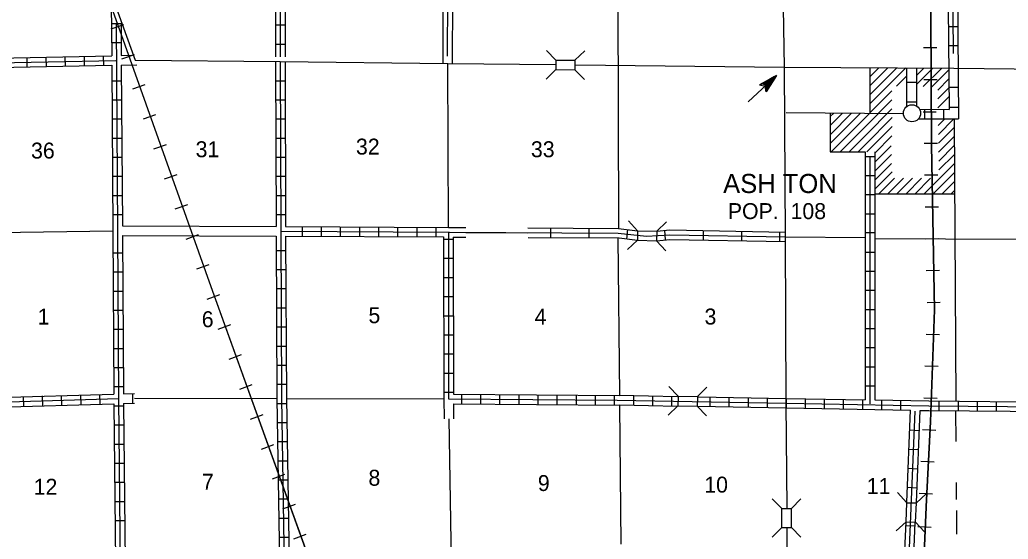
# Model space of a CAD drawing. Extents: x 1592874 to 2162085, y 16166019 to 16654790.
# Drawn here: x 1742335 to 1773362, y 16333408 to 16349708 of the extents above; entities that cross this region are included whole.
import ezdxf

# ---------------------------------------------------------------- set-up
doc = ezdxf.new("R2010")
doc.units = 0
for name, color, linetype in [('L10', 7, 'Continuous'), ('L11', 7, 'Continuous'), ('L13', 7, 'Continuous'), ('L14', 7, 'Continuous'), ('L15', 7, 'Continuous'), ('L16', 7, 'Continuous'), ('L18', 7, 'Continuous'), ('L28', 7, 'Continuous'), ('L3', 7, 'Continuous'), ('L4', 7, 'Continuous'), ('L8', 7, 'Continuous'), ('L9', 7, 'Continuous')]:
    doc.layers.add(name, color=color, linetype=linetype)

msp = doc.modelspace()

# ---------------------------------------------------------------- linework, layer by layer
at = {"layer": 'L10'}
for p, q in [((1755622, 16348329), (1755630, 16353454)), ((1755922, 16348338), (1755930, 16353454))]:
    msp.add_line(p, q, dxfattribs=at)
at = {"layer": 'L11'}
for p, q in [((1745555, 16343238), (1750380, 16343221)), ((1745555, 16342938), (1750380, 16342921)), ((1755647, 16337812), (1755656, 16337189)), ((1755947, 16337662), (1755954, 16337190))]:
    msp.add_line(p, q, dxfattribs=at)
for points in [[(1755938, 16343188), (1756333, 16343186)], [(1755938, 16342888), (1756334, 16342886)]]:
    msp.add_lwpolyline(points, dxfattribs=at)
at = {"layer": 'L13'}
for p, q in [((1761096, 16353379), (1761130, 16343163)), ((1755788, 16343188), (1755772, 16348337)), ((1771665, 16346596), (1771713, 16337738)), ((1734997, 16342928), (1745255, 16343088)), ((1756334, 16343036), (1758288, 16343026)), ((1761113, 16342862), (1761155, 16337924)), ((1766370, 16342896), (1768871, 16342879)), ((1769171, 16342846), (1773616, 16342821)), ((1745935, 16337839), (1750405, 16337829)), ((1750705, 16337829), (1755647, 16337812)), ((1761163, 16337620), (1761200, 16333253)), ((1771712, 16337438), (1771721, 16336479)), ((1755804, 16337190), (1755872, 16332697)), ((1771729, 16335187), (1771729, 16334652)), ((1771738, 16334305), (1771738, 16333566))]:
    msp.add_line(p, q, dxfattribs=at)
at = {"layer": 'L15'}
for p, q in [((1745205, 16349429), (1745597, 16349563)), ((1745539, 16348479), (1745939, 16348621)), ((1770704, 16348838), (1771121, 16348838)), ((1745880, 16347538), (1746272, 16347679)), ((1770713, 16347838), (1771129, 16347838)), ((1746214, 16346596), (1746605, 16346738)), ((1770688, 16346821), (1771104, 16346821)), ((1746547, 16345654), (1746939, 16345796)), ((1770721, 16345838), (1771138, 16345838)), ((1746880, 16344713), (1747272, 16344854)), ((1770738, 16344838), (1771154, 16344838)), ((1747214, 16343771), (1747614, 16343913)), ((1770754, 16343838), (1771171, 16343838)), ((1747555, 16342829), (1747947, 16342971)), ((1770771, 16342838), (1771188, 16342846)), ((1747888, 16341888), (1748280, 16342029)), ((1770788, 16341838), (1771204, 16341846)), ((1748222, 16340946), (1748613, 16341088)), ((1770813, 16340838), (1771221, 16340846)), ((1748563, 16340004), (1748955, 16340146)), ((1770788, 16339846), (1771204, 16339829)), ((1748905, 16339062), (1749297, 16339204)), ((1770746, 16338846), (1771163, 16338837)), ((1749238, 16338121), (1749630, 16338262)), ((1770713, 16337846), (1771129, 16337837)), ((1749580, 16337179), (1749972, 16337321)), ((1770671, 16336854), (1771088, 16336829)), ((1749922, 16336237), (1750313, 16336379)), ((1770621, 16335854), (1771038, 16335837)), ((1750263, 16335304), (1750655, 16335446)), ((1770571, 16334854), (1770988, 16334837)), ((1750597, 16334362), (1750988, 16334504)), ((1770529, 16333804), (1770946, 16333787)), ((1750938, 16333421), (1751330, 16333562))]:
    msp.add_line(p, q, dxfattribs=at)
for points in [[(1770796, 16334646), (1770921, 16337096), (1771046, 16340604), (1770954, 16345788), (1770738, 16388696)], [(1770738, 16388696), (1770954, 16345788), (1771046, 16340604), (1770921, 16337096), (1770796, 16334646)], [(1744805, 16351254), (1748380, 16341196), (1755863, 16320471)], [(1744805, 16351254), (1748380, 16341196), (1755888, 16320362)], [(1769338, 16311396), (1769896, 16316179), (1770354, 16324471), (1770796, 16334654)], [(1770796, 16334654), (1770354, 16324471), (1769896, 16316179), (1769338, 16311396)]]:
    msp.add_lwpolyline(points, dxfattribs=at)
at = {"layer": 'L16'}
for p, q in [((1769021, 16348204), (1769021, 16346772)), ((1771678, 16344234), (1769171, 16344234))]:
    msp.add_line(p, q, dxfattribs=at)
for points in [[(1769021, 16347920), (1769303, 16348202)], [(1769021, 16347638), (1769584, 16348201)], [(1769021, 16347354), (1769866, 16348199)], [(1769021, 16347071), (1770147, 16348197)], [(1770479, 16347963), (1770710, 16348193)], [(1770479, 16347679), (1770992, 16348192)], [(1770696, 16347613), (1771274, 16348190)], [(1770963, 16347604), (1771493, 16348135)], [(1769855, 16347621), (1770171, 16347938)], [(1771149, 16347500), (1771496, 16347855)], [(1769021, 16346788), (1769713, 16347479)], [(1771153, 16347228), (1771498, 16347573)], [(1768871, 16346354), (1769713, 16347196)], [(1771157, 16346949), (1771501, 16347292)], [(1767777, 16346676), (1767883, 16346782)], [(1767777, 16346393), (1768164, 16346780)], [(1767777, 16346777), (1767777, 16345565), (1768871, 16345566)], [(1767777, 16346102), (1768443, 16346777)], [(1767777, 16345826), (1768725, 16346775)], [(1767808, 16345565), (1769005, 16346772)], [(1768871, 16346071), (1769713, 16346913)], [(1768871, 16345788), (1769721, 16346638)], [(1771166, 16346390), (1771371, 16346596)], [(1771170, 16346111), (1771654, 16346596)], [(1768083, 16345566), (1768871, 16346354)], [(1768925, 16345566), (1769722, 16346363)], [(1771174, 16345832), (1771667, 16346325)], [(1768366, 16345566), (1768871, 16346071)], [(1768650, 16345566), (1768871, 16345788)], [(1769171, 16345520), (1769705, 16346063)], [(1771178, 16345553), (1771668, 16346043)], [(1769171, 16345238), (1769688, 16345754)], [(1769171, 16344954), (1769696, 16345479)], [(1771183, 16345274), (1771670, 16345761)], [(1771187, 16344995), (1771671, 16345479)], [(1769171, 16344671), (1769696, 16345196)], [(1771191, 16344716), (1771673, 16345197)], [(1769171, 16344388), (1769722, 16344938)], [(1770993, 16344234), (1771674, 16344916)], [(1769293, 16344234), (1769793, 16344734)], [(1769576, 16344234), (1770076, 16344734)], [(1769860, 16344234), (1770360, 16344734)], [(1770143, 16344234), (1770643, 16344734)], [(1770426, 16344234), (1770926, 16344734)], [(1770710, 16344234), (1771191, 16344716)], [(1771276, 16344234), (1771676, 16344634)], [(1771560, 16344234), (1771677, 16344352)]]:
    msp.add_lwpolyline(points, dxfattribs=at)
msp.add_circle((1770340, 16346775), 269, dxfattribs=at)
at = {"layer": 'L18'}
for p, q in [((1759163, 16348446), (1758871, 16348746)), ((1759763, 16348438), (1760071, 16348738)), ((1759163, 16348446), (1759163, 16348146)), ((1759163, 16348446), (1759763, 16348438)), ((1759763, 16348438), (1759763, 16348138)), ((1759163, 16348146), (1758863, 16347846)), ((1759163, 16348146), (1759763, 16348138)), ((1759763, 16348138), (1760063, 16347838)), ((1761730, 16343088), (1761438, 16343396)), ((1762330, 16343071), (1762638, 16343363)), ((1761730, 16343088), (1761721, 16342788)), ((1761730, 16343088), (1762330, 16343071)), ((1762330, 16343071), (1762321, 16342771)), ((1761721, 16342788), (1761413, 16342496)), ((1761721, 16342788), (1762321, 16342771)), ((1762321, 16342771), (1762613, 16342463)), ((1763005, 16337896), (1762705, 16338204)), ((1763605, 16337887), (1763905, 16338179)), ((1763005, 16337896), (1762996, 16337596)), ((1763005, 16337896), (1763605, 16337887)), ((1763605, 16337887), (1763596, 16337587)), ((1762996, 16337596), (1762688, 16337304)), ((1762996, 16337596), (1763596, 16337587)), ((1763596, 16337587), (1763888, 16337279)), ((1766255, 16334371), (1765955, 16334671)), ((1766555, 16334371), (1766855, 16334671)), ((1770179, 16334554), (1769888, 16334871)), ((1770479, 16334546), (1770788, 16334829)), ((1766255, 16334371), (1766555, 16334371)), ((1766255, 16333771), (1766255, 16334371)), ((1766555, 16333771), (1766555, 16334371)), ((1770154, 16333954), (1770179, 16334554)), ((1770179, 16334554), (1770479, 16334546)), ((1770454, 16333946), (1770479, 16334546)), ((1766255, 16333771), (1765955, 16333471)), ((1766255, 16333771), (1766555, 16333771)), ((1766555, 16333771), (1766855, 16333471)), ((1770154, 16333954), (1769846, 16333671)), ((1770154, 16333954), (1770454, 16333946)), ((1770454, 16333946), (1770738, 16333637))]:
    msp.add_line(p, q, dxfattribs=at)
at = {"layer": 'L28'}
for p, q in [((1766088, 16347963), (1765196, 16347138)), ((1766088, 16347963), (1765555, 16347671)), ((1766088, 16347963), (1765763, 16347446)), ((1765555, 16347671), (1765730, 16347629)), ((1766030, 16347929), (1765596, 16347679)), ((1765988, 16347879), (1765613, 16347679)), ((1765930, 16347829), (1765655, 16347679)), ((1765871, 16347788), (1765688, 16347663)), ((1765805, 16347721), (1765713, 16347654)), ((1765755, 16347663), (1765721, 16347646)), ((1765888, 16347771), (1765746, 16347571)), ((1765813, 16347688), (1765746, 16347588)), ((1765788, 16347663), (1765746, 16347621)), ((1765938, 16347804), (1765755, 16347546)), ((1765980, 16347854), (1765763, 16347504)), ((1766030, 16347888), (1765771, 16347488)), ((1765888, 16347788), (1765780, 16347679)), ((1765855, 16347754), (1765780, 16347679)), ((1765763, 16347446), (1765730, 16347629))]:
    msp.add_line(p, q, dxfattribs=at)
at = {"layer": 'L3'}
for points in [[(1766338, 16348221), (1766163, 16358779), (1766055, 16369338), (1766055, 16371029)], [(1766421, 16334379), (1766396, 16337679), (1766371, 16342896), (1766338, 16348221)], [(1766571, 16324221), (1766430, 16332404), (1766421, 16333771)]]:
    msp.add_lwpolyline(points, dxfattribs=at)
at = {"layer": 'L4'}
for p, q in [((1745955, 16348446), (1750513, 16348396)), ((1750513, 16348396), (1755772, 16348338)), ((1755772, 16348338), (1759155, 16348304)), ((1759780, 16348296), (1766338, 16348221)), ((1766396, 16346796), (1770071, 16346763))]:
    msp.add_line(p, q, dxfattribs=at)
for points in [[(1743830, 16352329), (1743814, 16352013), (1743822, 16351854), (1743997, 16351421), (1744072, 16351296), (1744389, 16351071), (1744880, 16350829), (1745222, 16350604), (1745297, 16350513), (1745314, 16350213), (1745955, 16348446)], [(1766338, 16348221), (1771654, 16348188), (1774504, 16348154)]]:
    msp.add_lwpolyline(points, dxfattribs=at)
at = {"layer": 'L8'}
for p, q in [((1745214, 16349596), (1745514, 16349596)), ((1750372, 16349546), (1750672, 16349546)), ((1771479, 16349496), (1771779, 16349496)), ((1745214, 16348996), (1745514, 16348996)), ((1750372, 16348946), (1750672, 16348946)), ((1771488, 16348896), (1771788, 16348896)), ((1734930, 16348371), (1745222, 16348579)), ((1745522, 16348588), (1745855, 16348596)), ((1713773, 16347804), (1745347, 16348429)), ((1734930, 16348071), (1745222, 16348279)), ((1742572, 16348221), (1742564, 16348521)), ((1743172, 16348238), (1743164, 16348538)), ((1743772, 16348246), (1743764, 16348546)), ((1744372, 16348263), (1744364, 16348563)), ((1744972, 16348271), (1744964, 16348571)), ((1745522, 16348288), (1746005, 16348296)), ((1745222, 16347796), (1745522, 16347796)), ((1750363, 16347796), (1750663, 16347796)), ((1770180, 16347746), (1770479, 16347746)), ((1771498, 16347596), (1771796, 16347596)), ((1745230, 16347196), (1745530, 16347196)), ((1750363, 16347196), (1750663, 16347196)), ((1770180, 16347138), (1770479, 16347138)), ((1770746, 16346604), (1770746, 16346904)), ((1771346, 16346604), (1771346, 16346904)), ((1771504, 16346963), (1771804, 16346963)), ((1745230, 16346596), (1745530, 16346596)), ((1750372, 16346596), (1750672, 16346596)), ((1745239, 16345996), (1745539, 16345996)), ((1750372, 16345996), (1750672, 16345996)), ((1768871, 16345566), (1768871, 16342879)), ((1769171, 16345566), (1769171, 16337779)), ((1745239, 16345396), (1745539, 16345396)), ((1750372, 16345396), (1750672, 16345396)), ((1768871, 16345421), (1769171, 16345421)), ((1769021, 16345421), (1769021, 16337662)), ((1745247, 16344796), (1745547, 16344796)), ((1750372, 16344796), (1750672, 16344796)), ((1768871, 16344821), (1769171, 16344821)), ((1745247, 16344196), (1745547, 16344196)), ((1750380, 16344196), (1750680, 16344196)), ((1768871, 16344221), (1769171, 16344221)), ((1768871, 16343621), (1769171, 16343621)), ((1745255, 16343596), (1745555, 16343596)), ((1750380, 16343596), (1750680, 16343596)), ((1751205, 16342921), (1751205, 16343221)), ((1751805, 16342913), (1751805, 16343213)), ((1752405, 16342913), (1752405, 16343213)), ((1753005, 16342904), (1753005, 16343204)), ((1753605, 16342904), (1753605, 16343204)), ((1754205, 16342904), (1754205, 16343204)), ((1754805, 16342896), (1754805, 16343196)), ((1755405, 16342896), (1755405, 16343196)), ((1768871, 16343037), (1769171, 16343037)), ((1755938, 16342813), (1755638, 16342813)), ((1768871, 16342879), (1768871, 16337787)), ((1745264, 16342396), (1745564, 16342396)), ((1750380, 16342471), (1750680, 16342471)), ((1768871, 16342421), (1769171, 16342421)), ((1755938, 16342213), (1755638, 16342213)), ((1745264, 16341796), (1745564, 16341796)), ((1750388, 16341871), (1750688, 16341871)), ((1768871, 16341821), (1769171, 16341821)), ((1755938, 16341612), (1755638, 16341612)), ((1745264, 16341196), (1745564, 16341196)), ((1750388, 16341271), (1750688, 16341271)), ((1768871, 16341221), (1769171, 16341221)), ((1755938, 16341012), (1755638, 16341012)), ((1745272, 16340596), (1745572, 16340596)), ((1750388, 16340671), (1750688, 16340671)), ((1768871, 16340621), (1769171, 16340621)), ((1755947, 16340412), (1755647, 16340412)), ((1745272, 16339996), (1745572, 16339996)), ((1750397, 16340071), (1750697, 16340071)), ((1768871, 16340021), (1769171, 16340021)), ((1755947, 16339812), (1755647, 16339812)), ((1745280, 16339396), (1745580, 16339396)), ((1750397, 16339471), (1750697, 16339471)), ((1768871, 16339421), (1769171, 16339421)), ((1755947, 16339212), (1755647, 16339212)), ((1745280, 16338796), (1745580, 16338796)), ((1750397, 16338871), (1750697, 16338871)), ((1768871, 16338821), (1769171, 16338821)), ((1755947, 16338612), (1755647, 16338612)), ((1745289, 16338196), (1745589, 16338196)), ((1750405, 16338271), (1750705, 16338271)), ((1768871, 16338221), (1769171, 16338221)), ((1738614, 16337776), (1745289, 16337962)), ((1739047, 16337637), (1745439, 16337821)), ((1742439, 16337887), (1742447, 16337587)), ((1743039, 16337904), (1743047, 16337604)), ((1743639, 16337921), (1743647, 16337621)), ((1744239, 16337937), (1744247, 16337637)), ((1744839, 16337954), (1744847, 16337654)), ((1745589, 16337971), (1745936, 16337981)), ((1745869, 16337980), (1745877, 16337680)), ((1755947, 16338012), (1755647, 16338012)), ((1756197, 16337962), (1756197, 16337662)), ((1756797, 16337954), (1756797, 16337654)), ((1757397, 16337946), (1757397, 16337646)), ((1757997, 16337946), (1757997, 16337646)), ((1758597, 16337937), (1758597, 16337637)), ((1759196, 16337937), (1759196, 16337637)), ((1759796, 16337929), (1759796, 16337629)), ((1760396, 16337929), (1760396, 16337629)), ((1760996, 16337929), (1760996, 16337629)), ((1761596, 16337912), (1761596, 16337612)), ((1762196, 16337904), (1762196, 16337604)), ((1762796, 16337887), (1762796, 16337587)), ((1763996, 16337871), (1763996, 16337571)), ((1764596, 16337862), (1764596, 16337562)), ((1765196, 16337846), (1765196, 16337546)), ((1765796, 16337837), (1765796, 16337537)), ((1766396, 16337529), (1766396, 16337829)), ((1766396, 16337829), (1766396, 16337529)), ((1766996, 16337521), (1766996, 16337821)), ((1767596, 16337504), (1767596, 16337804)), ((1768196, 16337496), (1768196, 16337796)), ((1768796, 16337487), (1768796, 16337787)), ((1769396, 16337471), (1769396, 16337771)), ((1769996, 16337462), (1769996, 16337762)), ((1771196, 16337446), (1771196, 16337746)), ((1771796, 16337437), (1771796, 16337737)), ((1772396, 16337437), (1772396, 16337737)), ((1772996, 16337429), (1772996, 16337729)), ((1740330, 16337520), (1745289, 16337662)), ((1745289, 16337596), (1745589, 16337596)), ((1745589, 16337671), (1745935, 16337681)), ((1750405, 16337671), (1750705, 16337671)), ((1745297, 16336996), (1745597, 16336996)), ((1750413, 16337071), (1750713, 16337071)), ((1770271, 16336837), (1770571, 16336821)), ((1745305, 16336396), (1745605, 16336396)), ((1750430, 16336471), (1750730, 16336471)), ((1770246, 16336237), (1770546, 16336221)), ((1750438, 16335871), (1750738, 16335871)), ((1745305, 16335796), (1745605, 16335796)), ((1770221, 16335637), (1770521, 16335621)), ((1750447, 16335271), (1750747, 16335271)), ((1745314, 16335196), (1745614, 16335196)), ((1770196, 16335037), (1770496, 16335021)), ((1750455, 16334671), (1750755, 16334671)), ((1745322, 16334596), (1745622, 16334596)), ((1745322, 16333996), (1745622, 16333996)), ((1750463, 16334071), (1750763, 16334071)), ((1770146, 16333837), (1770446, 16333829)), ((1750472, 16333471), (1750772, 16333471))]:
    msp.add_line(p, q, dxfattribs=at)
for points in [[(1750522, 16348546), (1750513, 16353654), (1750480, 16356254), (1750413, 16364196), (1750330, 16369346)], [(1771463, 16369296), (1771488, 16364021), (1771521, 16358754), (1771596, 16353471), (1771638, 16348654)], [(1750372, 16348546), (1750363, 16353479)], [(1750672, 16348546), (1750663, 16353488)], [(1771446, 16353321), (1771505, 16346896)], [(1771746, 16353321), (1771804, 16346596)], [(1745205, 16350179), (1745222, 16348579)], [(1745364, 16349596), (1745405, 16343088), (1745439, 16337821), (1745489, 16332537), (1745514, 16327254), (1750730, 16327262)], [(1745514, 16349596), (1745522, 16348588)], [(1745222, 16348279), (1745255, 16343088), (1745289, 16337962)], [(1745522, 16348288), (1745555, 16343238)], [(1750363, 16348396), (1750380, 16343221)], [(1750513, 16348396), (1750530, 16343071), (1761121, 16343013), (1762005, 16342913), (1762738, 16342963), (1766371, 16342896)], [(1750663, 16348396), (1750680, 16343221), (1755788, 16343195)], [(1770171, 16348196), (1770171, 16346985)], [(1770479, 16348188), (1770479, 16347005)], [(1770576, 16346904), (1771505, 16346896)], [(1770541, 16346596), (1771804, 16346596)], [(1750530, 16343071), (1750555, 16337829), (1750638, 16332562), (1750763, 16322021)], [(1755788, 16343188), (1755938, 16343188)], [(1755788, 16343038), (1755797, 16337812), (1761088, 16337771), (1766396, 16337679)], [(1745555, 16342938), (1745589, 16337971)], [(1750380, 16342921), (1750405, 16337829), (1750489, 16332712)], [(1750663, 16342921), (1755638, 16342896)], [(1750680, 16342888), (1750705, 16337829), (1750789, 16332712)], [(1755638, 16342896), (1755646, 16337812)], [(1755938, 16342888), (1755947, 16337962), (1761155, 16337920)], [(1761155, 16337924), (1762980, 16337887)], [(1763638, 16337879), (1766396, 16337829)], [(1766396, 16337829), (1768871, 16337787)], [(1769171, 16337779), (1770871, 16337746), (1774713, 16337712)], [(1745289, 16337662), (1745339, 16332696)], [(1745589, 16337671), (1745639, 16332704)], [(1755947, 16337662), (1761163, 16337620)], [(1761163, 16337624), (1762980, 16337587)], [(1763621, 16337579), (1766396, 16337529)], [(1766396, 16337679), (1770871, 16337596), (1777054, 16337546), (1782304, 16337504), (1787629, 16337421)], [(1766396, 16337529), (1770296, 16337454)], [(1766521, 16327112), (1770013, 16327062), (1770446, 16337429)], [(1770180, 16334571), (1770296, 16337454)], [(1770479, 16334562), (1770596, 16337446)], [(1770596, 16337446), (1770871, 16337446), (1774704, 16337412)], [(1769946, 16321898), (1770446, 16333929)], [(1770087, 16332380), (1770154, 16333954)]]:
    msp.add_lwpolyline(points, dxfattribs=at)
at = {"layer": 'L9'}
for p, q in [((1755763, 16348571), (1755788, 16356188)), ((1759005, 16342871), (1759005, 16343171)), ((1760205, 16342871), (1760205, 16343171)), ((1761388, 16342829), (1761421, 16343129)), ((1762605, 16342804), (1762588, 16343104)), ((1763796, 16342796), (1763796, 16343096)), ((1764996, 16342771), (1764996, 16343071)), ((1766196, 16342746), (1766196, 16343046))]:
    msp.add_line(p, q, dxfattribs=at)
for points in [[(1758287, 16343176), (1761130, 16343163), (1761730, 16343088)], [(1762330, 16343071), (1762738, 16343113), (1766371, 16343046)], [(1758289, 16342876), (1761147, 16342862)], [(1761147, 16342862), (1761722, 16342794)], [(1762321, 16342771), (1762738, 16342813), (1766371, 16342746)]]:
    msp.add_lwpolyline(points, dxfattribs=at)

# ---------------------------------------------------------------- texts
at = {"layer": 'L14'}
for s, p in [('36', (1742689, 16345354)), ('31', (1747855, 16345396)), ('32', (1752888, 16345479)), ('33', (1758380, 16345396)), ('1', (1742897, 16340146)), ('6', (1748047, 16340062)), ('5', (1753280, 16340188)), ('4', (1758497, 16340146)), ('3', (1763830, 16340146)), ('8', (1753280, 16335087)), ('12', (1742772, 16334804)), ('7', (1748055, 16334962)), ('9', (1758597, 16334921)), ('10', (1763821, 16334871)), ('11', (1768921, 16334829))]:
    msp.add_text(s, height=500, rotation=360, dxfattribs=at).set_placement(p)
at = {"layer": 'L16'}
for s, height, p in [('ASH TON', 600, (1764413, 16344271)), ('POP.  108', 500, (1764560, 16343454))]:
    msp.add_text(s, height=height, rotation=360, dxfattribs=at).set_placement(p)

doc.saveas('drawing.dxf')
